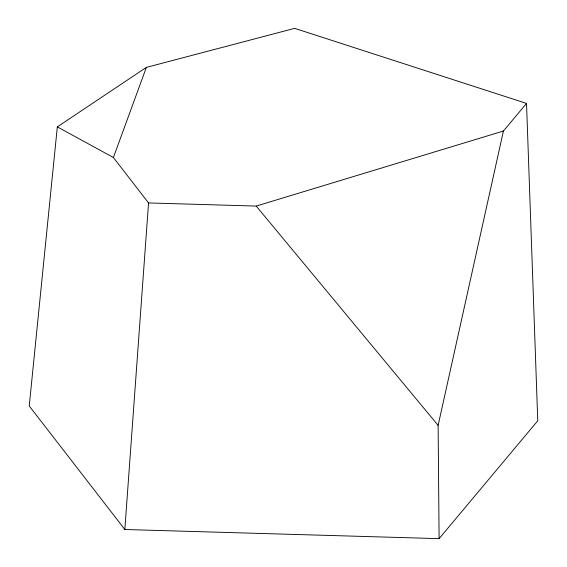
<?xml version="1.0" encoding="UTF-8"?>
<svg xmlns="http://www.w3.org/2000/svg" width="567" height="567" viewBox="0 0 567 567"><rect width="100%" height="100%" fill="white"/><g stroke="black" fill="none" stroke-linecap="round" stroke-linejoin="round"><path stroke-width="0.85" d="M124.832 529.5L148.554 202.936L113.393 157.506L57.324 126.866L29.236 405.972L124.832 529.5L439.113 538.65L537.764 420.771L526.53 103.414L294.656 28.35L146.364 67.395L57.324 126.866M439.113 538.65L438.121 425.378L503.411 131.041L526.53 103.414M113.393 157.506L146.364 67.395M148.554 202.936L256.213 206.076L503.411 131.041M256.213 206.076L438.121 425.378"/></g></svg>
